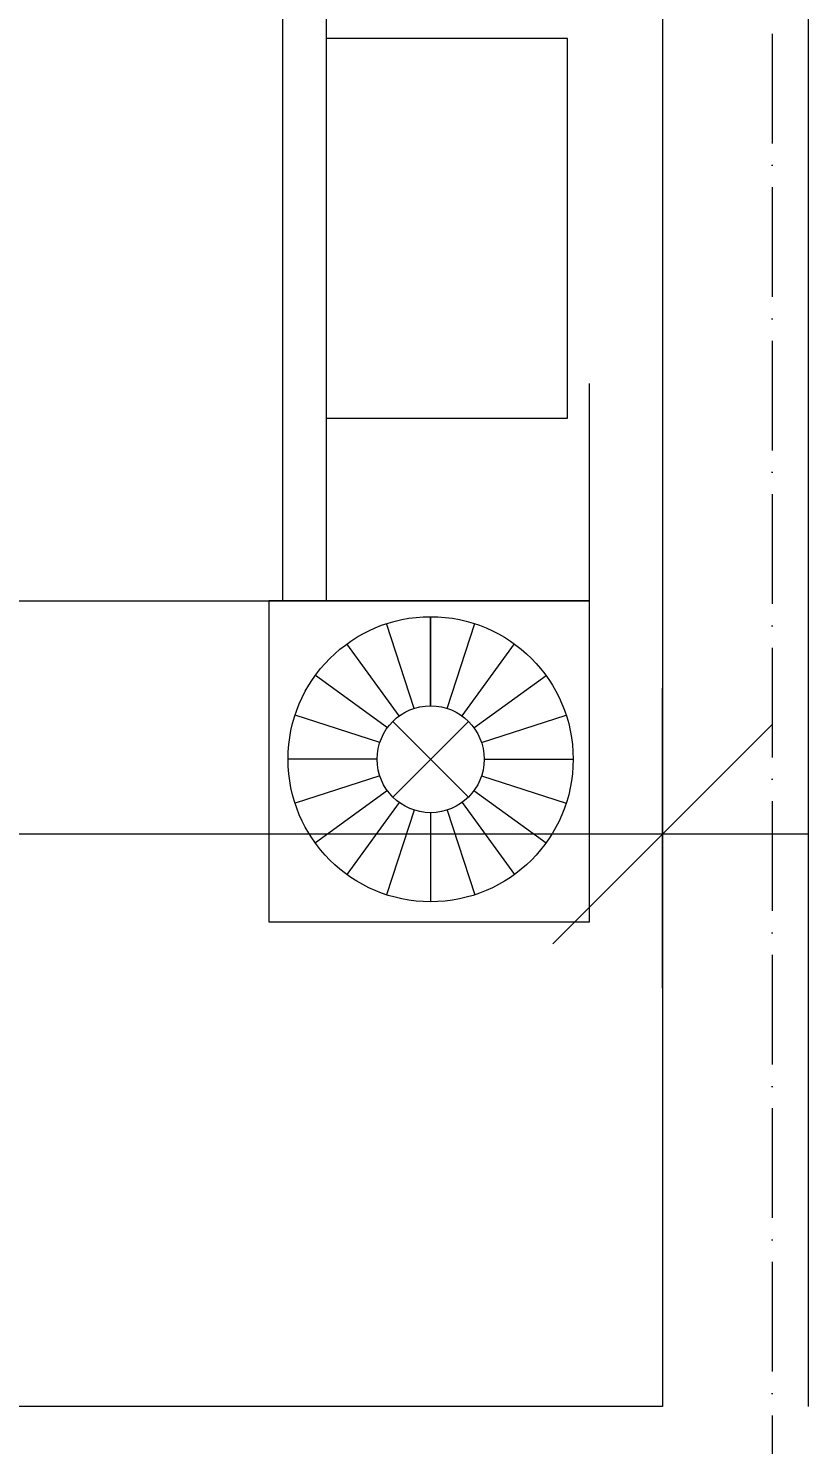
# Model space of a CAD drawing. Header units: millimetres. Extents: x -20144 to 122974, y -38328 to 48263.
# Drawn here: x 22432 to 23501, y 39148 to 41086 of the extents above; entities that cross this region are included whole.
import ezdxf

# ---------------------------------------------------------------- set-up
doc = ezdxf.new("R2010")
doc.units = ezdxf.units.MM
doc.linetypes.add('Grid Line', pattern=[4.2, 3, -0.6, 0, -0.6])
for name, color, linetype, lineweight in [('DIM', 1, 'Continuous', 5), ('DIM-200', 1, 'Continuous', 5), ('NET-CAT', 3, 'Continuous', 15), ('THIET BI', 44, 'Continuous', 5), ('TRUC', 225, 'Continuous', 5)]:
    doc.layers.add(name, color=color, linetype=linetype, lineweight=lineweight)
doc.styles.add('Arial_3', font='arial_0.ttf', dxfattribs={"height": 400})
doc.dimstyles.new('Diagonal_-_2mm_Arial', dxfattribs={"dimscale": 304.8, "dimtxt": 408.10376, "dimasz": 0.984252, "dimexe": 0.656168, "dimexo": 4.593176, "dimgap": 0.098425, "dimtad": 1, "dimdec": 0, "dimzin": 0, "dimdsep": 46, "dimtxsty": 'Arial_3', "dimblk1": 'OBLIQUE', "dimblk2": 'OBLIQUE', "dimsah": 1, "dimcen": 0.09, "dimdle": 0.656168, "dimazin": 0, "dimtfac": 1, "dimtdec": 4, "dimtix": 1, "dimtmove": 0, "dimatfit": 3, "dimfxl": 0, "dimtvp": 1, "dimtolj": 1, "dimtzin": 0, "dimlwd": 9, "dimlwe": 9, "dimarcsym": 0})

# ---------------------------------------------------------------- blocks, each defined once
blk = doc.blocks.new('X-GIUONG1 - X-GIUONG-V55-MẶT BẰNG TẦNG 5 ĐẾN TẦNG 22')
at = {"layer": 'THIET BI'}
for p, q in [((800, 0), (502.5, 0)), ((800, 0), (502.5, 0)), ((1239, 0), (800, 0)), ((800, 0), (800, -439)), ((800, -2000), (800, 0)), ((1239, 0), (800, 0)), ((800, 0), (800, -439)), ((800, -2000), (800, 0)), ((1239, -439), (1239, 0)), ((1239, -439), (1239, 0)), ((30, -30), (30, -360)), ((550, -30), (30, -30)), ((550, -360), (550, -30)), ((993.9, -147.8), (956.3, -31.8)), ((1016.6, -144.2), (1016.6, -22.2)), ((1039.2, -147.8), (1076.9, -31.8)), ((973.5, -158.2), (901.9, -59.5)), ((1059.6, -158.2), (1131.2, -59.5)), ((957.4, -174.4), (858.7, -102.7)), ((1075.8, -174.4), (1174.4, -102.7)), ((947, -194.8), (831, -157.1)), ((1068.3, -269.1), (964.8, -165.6)), ((1068.3, -165.6), (964.8, -269.1)), ((1086.1, -194.8), (1202.1, -157.1)), ((943.4, -217.4), (821.4, -217.4)), ((821.4, -217.4), (943.4, -217.4)), ((1089.7, -217.4), (1211.7, -217.4)), ((947, -240), (831, -277.7)), ((1086.1, -240), (1202.1, -277.7)), ((957.4, -260.4), (858.7, -332.1)), ((1075.8, -260.4), (1174.4, -332.1)), ((973.5, -276.6), (901.9, -375.2)), ((993.9, -287), (956.3, -402.9)), ((1016.6, -290.5), (1016.6, -412.5)), ((1039.2, -287), (1076.9, -402.9)), ((1059.6, -276.6), (1131.2, -375.2)), ((800, -360), (-370, -360)), ((-370, -420), (800, -420)), ((800, -439), (1239, -439)), ((800, -439), (1239, -439))]:
    blk.add_line(p, q, dxfattribs=at)
for radius in [195.1, 73.2]:
    blk.add_circle((1016.6, -217.4), radius, dxfattribs=at)
blk = doc.blocks.new('DIMBLOCK19-MẶT BẰNG TẦNG 5 ĐẾN TẦNG 22')
at = {"layer": 'DIM-200', "lineweight": 9, "transparency": 16777216}
for p, q in [((20200.5, 39829.2), (20200.5, 40183.2)), ((23300.5, 39772.6), (23300.5, 40183.2)), ((20200.5, 39983.2), (20350.5, 40133.2)), ((23300.5, 39983.2), (23450.5, 40133.2)), ((23500.5, 39983.2), (20000.5, 39983.2)), ((20200.5, 39983.2), (20050.5, 39833.2)), ((20200.5, 39983.2), (20200.5, 39829.2)), ((23300.5, 39983.2), (23150.5, 39833.2)), ((23300.5, 39983.2), (23300.5, 39772.6))]:
    blk.add_line(p, q, dxfattribs=at)
at = {"layer": 'DIM-200', "color": 0, "lineweight": 9, "transparency": 16777216, "insert": (21135.2, 40532.5), "char_height": 400, "width": 1476.708, "attachment_point": 1, "line_spacing_factor": 0.941778, "style": 'Arial_3'}
blk.add_mtext('3100', dxfattribs=at)
blk = doc.blocks.new('_Oblique')
at = {"color": 0, "linetype": 'ByBlock', "lineweight": -2}
blk.add_line((-0.5, -0.5), (0.5, 0.5), dxfattribs=at)

msp = doc.modelspace()

# ---------------------------------------------------------------- linework, layer by layer
at = {"layer": 'NET-CAT'}
for p, q in [((23300.5, 41099.9), (23300.5, 39199.9)), ((23500.5, 39199.9), (23500.5, 41099.9)), ((23300.5, 39199.9), (21100.5, 39199.9))]:
    msp.add_line(p, q, dxfattribs=at)
at = {"layer": 'TRUC', "linetype": 'Grid Line', "ltscale": 50}
msp.add_line((23450.5, 43599.9), (23450.5, -4500.1), dxfattribs=at)

# ---------------------------------------------------------------- block references
at = {"layer": 'THIET BI', "rotation": 269.9999999999972}
msp.add_blockref('X-GIUONG1 - X-GIUONG-V55-MẶT BẰNG TẦNG 5 ĐẾN TẦNG 22', (23200.5, 41102.4), dxfattribs=at)

# ---------------------------------------------------------------- dimensions: what is measured, and where the dimension line sits
at = {"layer": 'DIM', "lineweight": 9}
dim = msp.add_linear_dim(base=(20200.5, 39983.2), p1=(23300.5, 38372.6), p2=(20200.5, 38429.2), dimstyle='Diagonal_-_2mm_Arial', override={"dimpost": '<>', "dimfxl": 3100.516132}, dxfattribs=at)
dim.commit()
dim.dimension.update_dxf_attribs({"geometry": 'DIMBLOCK19-MẶT BẰNG TẦNG 5 ĐẾN TẦNG 22', "text_midpoint": (21750.5, 40217.6)})

doc.saveas('drawing.dxf')
